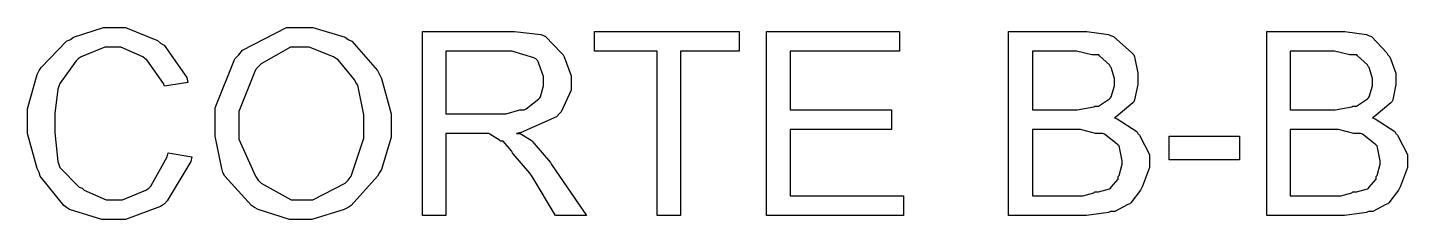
# Model space of a CAD drawing. Header units: metres. Extents: x -593 to 248, y 430 to 1024.
# Drawn here: x -244.37 to -229.4, y 469.24 to 471.32 of the extents above; entities that cross this region are included whole.
import ezdxf

# ---------------------------------------------------------------- set-up
doc = ezdxf.new("R2010")
doc.units = ezdxf.units.M
doc.header["$MEASUREMENT"] = 0
doc.layers.add('C00-00-00-BLACK', color=7, linetype='Continuous')

msp = doc.modelspace()

# ---------------------------------------------------------------- linework, layer by layer
at = {"layer": 'C00-00-00-BLACK'}
for points in [[(-242.842, 469.963), (-242.588, 469.921), (-242.599, 469.869), (-242.853, 469.445), (-242.885, 469.412), (-242.927, 469.381), (-243.307, 469.243), (-243.434, 469.243), (-243.563, 469.243), (-243.914, 469.35), (-243.946, 469.371), (-243.977, 469.393), (-244.232, 469.71), (-244.242, 469.751), (-244.264, 469.794), (-244.369, 470.174), (-244.369, 470.301), (-244.369, 470.44), (-244.264, 470.814), (-244.242, 470.855), (-244.221, 470.887), (-243.946, 471.173), (-243.903, 471.194), (-243.871, 471.216), (-243.545, 471.321), (-243.434, 471.321), (-243.307, 471.321), (-242.959, 471.183), (-242.927, 471.151), (-242.886, 471.131), (-242.64, 470.782), (-242.629, 470.728), (-242.885, 470.686), (-242.895, 470.717), (-243.075, 470.972), (-243.095, 470.982), (-243.117, 471.004), (-243.356, 471.109), (-243.434, 471.109), (-243.531, 471.109), (-243.787, 471.004), (-243.819, 470.982), (-243.841, 470.961), (-244.02, 470.717), (-244.03, 470.686), (-244.041, 470.654), (-244.072, 470.389), (-244.072, 470.301), (-244.072, 470.185), (-244.041, 469.869), (-244.03, 469.837), (-244.02, 469.805), (-243.808, 469.593), (-243.776, 469.582), (-243.756, 469.561), (-243.516, 469.455), (-243.434, 469.455), (-243.339, 469.455), (-243.086, 469.561), (-243.054, 469.582), (-243.033, 469.604), (-242.853, 469.922), (-242.842, 469.963)], [(-242.333, 470.26), (-242.333, 470.451), (-242.121, 470.983), (-242.077, 471.025), (-242.036, 471.078), (-241.56, 471.321), (-241.4, 471.321), (-241.273, 471.321), (-240.923, 471.216), (-240.892, 471.194), (-240.85, 471.173), (-240.572, 470.855), (-240.55, 470.812), (-240.529, 470.771), (-240.423, 470.388), (-240.423, 470.26), (-240.423, 470.133), (-240.529, 469.783), (-240.55, 469.751), (-240.572, 469.71), (-240.86, 469.393), (-240.892, 469.371), (-240.934, 469.35), (-241.285, 469.243), (-241.4, 469.243), (-241.527, 469.243), (-241.866, 469.35), (-241.907, 469.371), (-241.939, 469.393), (-242.228, 469.71), (-242.249, 469.751), (-242.26, 469.794), (-242.333, 470.144), (-242.333, 470.26)], [(-240.084, 469.285), (-240.084, 471.278), (-239.193, 471.278), (-239.088, 471.278), (-238.801, 471.246), (-238.77, 471.236), (-238.749, 471.226), (-238.581, 471.046), (-238.559, 471.025), (-238.549, 471.004), (-238.473, 470.797), (-238.473, 470.728), (-238.473, 470.643), (-238.58, 470.409), (-238.6, 470.386), (-238.632, 470.355), (-239.013, 470.185), (-239.066, 470.174), (-239.024, 470.174), (-238.907, 470.101), (-238.896, 470.09), (-238.876, 470.07), (-238.697, 469.859), (-238.685, 469.837), (-238.304, 469.285), (-238.643, 469.285), (-238.896, 469.708), (-238.919, 469.742), (-239.099, 469.954), (-239.109, 469.963), (-239.12, 469.986), (-239.209, 470.09), (-239.238, 470.09), (-239.249, 470.101), (-239.355, 470.165), (-239.365, 470.174), (-239.397, 470.174), (-239.468, 470.174), (-239.492, 470.174), (-239.831, 470.174), (-239.831, 469.285), (-240.084, 469.285)], [(-237.539, 469.285), (-237.539, 471.066), (-238.22, 471.066), (-238.22, 471.278), (-236.65, 471.278), (-236.65, 471.066), (-237.286, 471.066), (-237.286, 469.285), (-237.539, 469.285)], [(-236.351, 469.285), (-236.351, 471.278), (-234.91, 471.278), (-234.91, 471.066), (-236.097, 471.066), (-236.097, 470.429), (-234.996, 470.429), (-234.996, 470.217), (-236.097, 470.217), (-236.097, 469.498), (-234.867, 469.498), (-234.867, 469.285), (-236.351, 469.285)], [(-233.725, 469.285), (-233.725, 471.278), (-232.96, 471.278), (-232.876, 471.278), (-232.643, 471.246), (-232.621, 471.236), (-232.589, 471.226), (-232.389, 471.046), (-232.367, 471.025), (-232.358, 471.004), (-232.324, 470.829), (-232.324, 470.77), (-232.324, 470.706), (-232.358, 470.538), (-232.367, 470.516), (-232.378, 470.505), (-232.557, 470.355), (-232.578, 470.344), (-232.546, 470.334), (-232.335, 470.196), (-232.324, 470.174), (-232.304, 470.154), (-232.198, 469.947), (-232.198, 469.878), (-232.198, 469.805), (-232.272, 469.604), (-232.282, 469.582), (-232.293, 469.561), (-232.4, 469.423), (-232.41, 469.412), (-232.432, 469.403), (-232.574, 469.328), (-232.621, 469.328), (-232.643, 469.319), (-232.881, 469.285), (-232.96, 469.285), (-233.725, 469.285)], [(-230.924, 469.285), (-230.924, 471.278), (-230.161, 471.278), (-230.077, 471.278), (-229.844, 471.246), (-229.822, 471.236), (-229.79, 471.226), (-229.621, 471.046), (-229.61, 471.025), (-229.589, 471.004), (-229.526, 470.829), (-229.526, 470.77), (-229.526, 470.706), (-229.557, 470.538), (-229.567, 470.516), (-229.578, 470.505), (-229.759, 470.355), (-229.779, 470.344), (-229.747, 470.334), (-229.537, 470.196), (-229.526, 470.174), (-229.505, 470.154), (-229.399, 469.947), (-229.399, 469.878), (-229.399, 469.805), (-229.473, 469.604), (-229.483, 469.582), (-229.494, 469.561), (-229.6, 469.423), (-229.61, 469.412), (-229.632, 469.403), (-229.775, 469.328), (-229.822, 469.328), (-229.844, 469.319), (-230.083, 469.285), (-230.161, 469.285), (-230.924, 469.285)], [(-242.077, 470.26), (-242.077, 470.112), (-241.898, 469.71), (-241.866, 469.667), (-241.834, 469.635), (-241.509, 469.455), (-241.4, 469.455), (-241.273, 469.455), (-240.923, 469.635), (-240.892, 469.667), (-240.86, 469.71), (-240.722, 470.123), (-240.722, 470.26), (-240.722, 470.377), (-240.787, 470.696), (-240.808, 470.728), (-240.819, 470.75), (-240.998, 470.972), (-241.019, 470.982), (-241.05, 471.004), (-241.314, 471.109), (-241.4, 471.109), (-241.518, 471.109), (-241.834, 470.929), (-241.866, 470.897), (-241.898, 470.865), (-242.077, 470.411), (-242.077, 470.26)], [(-239.831, 470.386), (-239.238, 470.386), (-239.175, 470.386), (-239.03, 470.429), (-238.982, 470.429), (-238.961, 470.44), (-238.823, 470.549), (-238.812, 470.559), (-238.803, 470.57), (-238.77, 470.69), (-238.77, 470.728), (-238.77, 470.792), (-238.834, 470.961), (-238.855, 470.982), (-238.877, 470.993), (-239.114, 471.066), (-239.193, 471.066), (-239.831, 471.066), (-239.831, 470.386)], [(-233.468, 470.429), (-233.044, 470.429), (-232.981, 470.429), (-232.801, 470.461), (-232.79, 470.471), (-232.749, 470.471), (-232.632, 470.549), (-232.621, 470.559), (-232.611, 470.57), (-232.578, 470.69), (-232.578, 470.728), (-232.578, 470.771), (-232.611, 470.887), (-232.621, 470.897), (-232.632, 470.918), (-232.738, 471.015), (-232.747, 471.025), (-232.822, 471.025), (-232.989, 471.066), (-233.044, 471.066), (-233.468, 471.066), (-233.468, 470.429)], [(-230.671, 470.429), (-230.245, 470.429), (-230.182, 470.429), (-230.002, 470.461), (-229.992, 470.471), (-229.95, 470.471), (-229.833, 470.549), (-229.822, 470.559), (-229.812, 470.57), (-229.779, 470.69), (-229.779, 470.728), (-229.779, 470.771), (-229.812, 470.887), (-229.822, 470.897), (-229.833, 470.918), (-229.939, 471.015), (-229.949, 471.025), (-230.023, 471.025), (-230.19, 471.066), (-230.245, 471.066), (-230.671, 471.066), (-230.671, 470.429)], [(-233.468, 469.498), (-232.96, 469.498), (-232.919, 469.498), (-232.801, 469.531), (-232.79, 469.54), (-232.749, 469.54), (-232.632, 469.572), (-232.621, 469.582), (-232.611, 469.593), (-232.537, 469.679), (-232.537, 469.708), (-232.527, 469.72), (-232.494, 469.84), (-232.494, 469.878), (-232.494, 469.878), (-232.527, 470.038), (-232.537, 470.047), (-232.548, 470.059), (-232.686, 470.165), (-232.706, 470.174), (-232.781, 470.174), (-232.947, 470.217), (-233.003, 470.217), (-233.468, 470.217), (-233.468, 469.498)], [(-230.671, 469.498), (-230.161, 469.498), (-230.12, 469.498), (-230.002, 469.531), (-229.992, 469.54), (-229.95, 469.54), (-229.833, 469.572), (-229.822, 469.582), (-229.812, 469.593), (-229.736, 469.679), (-229.736, 469.708), (-229.727, 469.72), (-229.695, 469.84), (-229.695, 469.878), (-229.695, 469.878), (-229.727, 470.038), (-229.736, 470.047), (-229.747, 470.059), (-229.885, 470.165), (-229.906, 470.174), (-229.981, 470.174), (-230.147, 470.217), (-230.203, 470.217), (-230.671, 470.217), (-230.671, 469.498)], [(-231.983, 470.143), (-231.221, 470.143), (-231.221, 469.889), (-231.983, 469.889), (-231.983, 470.143)]]:
    msp.add_lwpolyline(points, close=True, dxfattribs=at)

doc.saveas('drawing.dxf')
